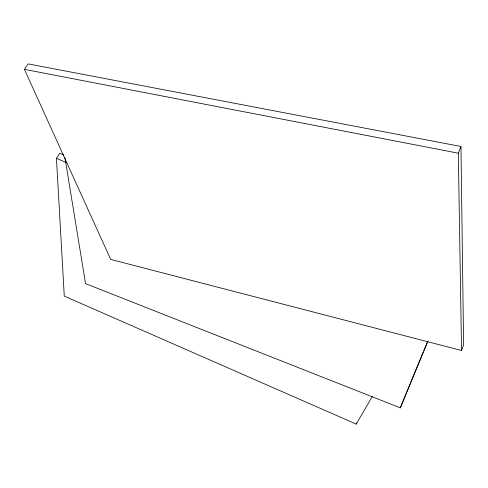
<?xml version="1.0" encoding="UTF-8"?>
<svg xmlns="http://www.w3.org/2000/svg" width="488" height="488" viewBox="0 0 488 488"><rect width="100%" height="100%" fill="white"/><g stroke="black" fill="none" stroke-linecap="round" stroke-linejoin="round"><path stroke-width="0.73" d="M461.538 350.506L463.6 344.626L460.965 146.479L28.164 63.898L24.4 69.339L110.691 259.409L461.538 350.506L458.317 153.195L460.965 146.479M64.953 157.728L85.546 283.619L400.288 407.852L423.163 352.141M63.867 155.044L59.658 153.262L56.437 158.332L64.276 296.118L356.24 424.102L356.789 422.706M423.743 350.738L427.525 341.624M400.288 407.852L428.019 341.027M356.24 424.102L372.271 396.476M24.4 69.339L458.317 153.195M56.437 158.332L66.246 162.498"/></g></svg>
